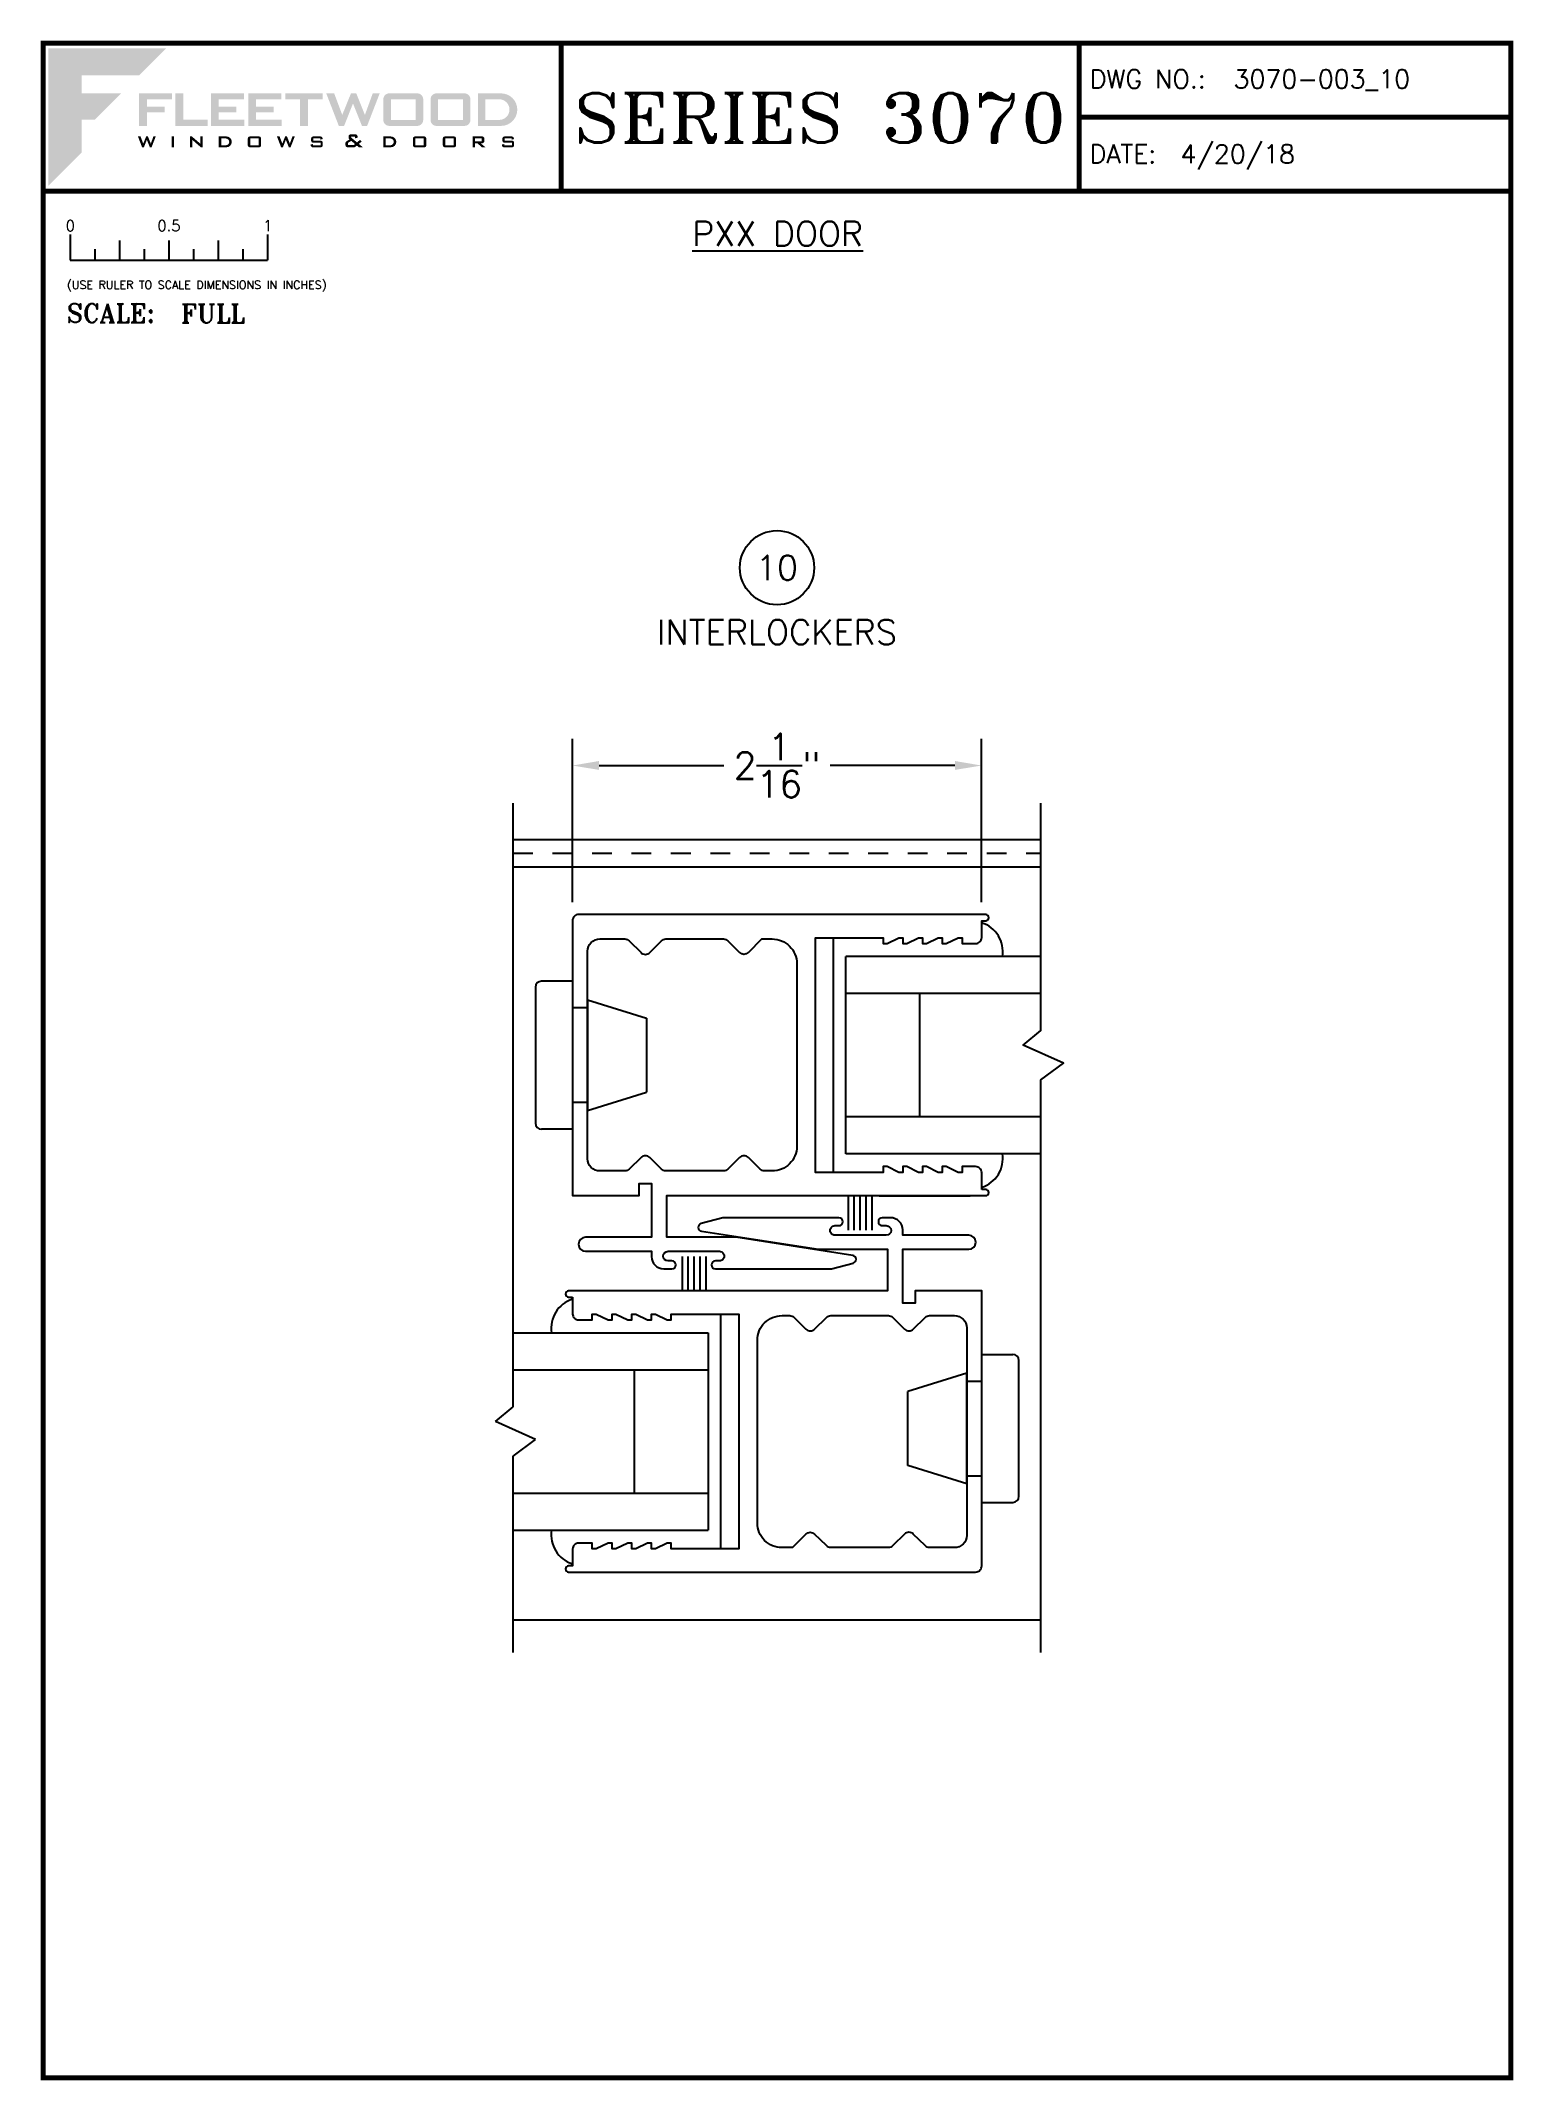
# Paper-space layout 'DETAIL 10' of a CAD drawing. Extents: x 0.3 to 7.8, y 0.1 to 10.4.
# The model-space entities are those that its viewports show. They can reach past a viewport. Long polylines and large blocks are cut down to what shows.
import ezdxf
from ezdxf.enums import TextEntityAlignment as Align

# ---------------------------------------------------------------- set-up
doc = ezdxf.new("R2010")
doc.units = 0
doc.header["$LTSCALE"] = 0.25
doc.header["$MEASUREMENT"] = 0
doc.linetypes.add('HIDDEN', pattern=[0.375, 0.25, -0.125])
doc.layers.get('0').update_dxf_attribs({"linetype": 'CONTINUOUS'})
doc.layers.get('DEFPOINTS').update_dxf_attribs({"color": 1, "linetype": 'CONTINUOUS'})
for name, color, linetype in [('DIM', 7, 'CONTINUOUS'), ('GLASS-VINYL', 7, 'CONTINUOUS'), ('MISC', 7, 'CONTINUOUS'), ('SEAL', 7, 'CONTINUOUS'), ('SILL-PAN', 7, 'CONTINUOUS'), ('TEXT', 7, 'CONTINUOUS'), ('VENT', 5, 'CONTINUOUS')]:
    doc.layers.add(name, color=color, linetype=linetype)
doc.layers.add('VP', color=40, linetype='CONTINUOUS', plot=False)
doc.layers.get('VP').off()
doc.styles.add('ROMANS', font='romans')
doc.styles.add('ROMANT', font='romant')
doc.styles.add('SIMPLEX-094', font='simplex.shx', dxfattribs={"height": 0.094})
doc.styles.get("Standard").update_dxf_attribs({"font": 'simplex.shx'})
doc.dimstyles.new('FULL SCALE', dxfattribs={"dimscale": 0.75, "dimtxt": 0.18, "dimasz": 0.18, "dimexe": 0.18, "dimexo": 0.125, "dimgap": 0.09, "dimtad": 0, "dimtih": 1, "dimtoh": 1, "dimdec": 4, "dimzin": 0, "dimdsep": 46, "dimlunit": 4, "dimtxsty": 'Standard', "dimcen": 0.09, "dimadec": 0, "dimazin": 0, "dimtfac": 1, "dimtdec": 4, "dimtofl": 0, "dimtmove": 0, "dimatfit": 3, "dimfxl": 0, "dimtolj": 1, "dimtzin": 0, "dimarcsym": 0})

# ---------------------------------------------------------------- blocks, each defined once
blk = doc.blocks.new('sectball')
blk.add_circle((0, 0), 0.125)
blk.add_attdef('NO', text='', height=0.062).set_placement((0, 0), align=Align.MIDDLE_CENTER)
for tag, p in [('LINE1', (0, -0.2588)), ('LINE2', (0, -0.3864)), ('LINE3', (0, -0.5214))]:
    blk.add_attdef(tag, text='', height=0.078).set_placement(p, align=Align.CENTER)
blk = doc.blocks.new('*D82')
at = {"layer": 'DEFPOINTS', "color": 0}
for p in [(2.995, 6.776), (2.995, 5.99), (5.069, 5.989)]:
    blk.add_point(p, dxfattribs=at)
at = {"layer": 'TEXT', "color": 0, "lineweight": -2}
for p, q in [((2.995, 6.084), (2.995, 6.911)), ((5.069, 6.083), (5.069, 6.911)), ((3.13, 6.776), (3.762, 6.776)), ((4.934, 6.776), (4.302, 6.776))]:
    blk.add_line(p, q, dxfattribs=at)
at = {"layer": 'TEXT', "color": 0}
for points in [[(3.13, 6.799), (3.13, 6.754), (2.995, 6.776)], [(4.934, 6.799), (4.934, 6.754), (5.069, 6.776)]]:
    blk.add_solid(points, dxfattribs=at)
at = {"layer": 'TEXT', "color": 0, "insert": (4.032, 6.776), "char_height": 0.135, "attachment_point": 5}
blk.add_mtext('\\A1;2{\\H1x;\\S1/16;}"', dxfattribs=at)
blk = doc.blocks.new('Fleetwood_Logo_6-10-15')
h = blk.add_hatch(color=154)
h.dxf.hatch_style = 1
h.paths.add_polyline_path([(0.2526, -0.0017), (0.0019, -0.0017), (0.0019, -0.2942), (0.0725, -0.2236), (0.0725, -0.1535), (0.1007, -0.1535), (0.1567, -0.0976), (0.0725, -0.0976), (0.0725, -0.0596), (0.1946, -0.0596)])
h = blk.add_hatch(color=251)
h.dxf.hatch_style = 1
h.paths.add_polyline_path([(0.2487, -0.1256), (0.2112, -0.1256), (0.2112, -0.1102), (0.2647, -0.1102), (0.2647, -0.0976), (0.1946, -0.0976), (0.1946, -0.1667), (0.2112, -0.1667), (0.2112, -0.1377), (0.2487, -0.1377)])
h = blk.add_hatch(color=251)
h.dxf.hatch_style = 1
h.paths.add_polyline_path([(0.2886, -0.0976), (0.272, -0.0976), (0.272, -0.1667), (0.3401, -0.1667), (0.3401, -0.1535), (0.2886, -0.1535)])
h = blk.add_hatch(color=251)
h.dxf.hatch_style = 1
h.paths.add_polyline_path([(0.4175, -0.0976), (0.3474, -0.0976), (0.3474, -0.1667), (0.4185, -0.1667), (0.4185, -0.1534), (0.364, -0.1534), (0.364, -0.1377), (0.4015, -0.1377), (0.4015, -0.1256), (0.364, -0.1256), (0.364, -0.1102), (0.4175, -0.1102)])
h = blk.add_hatch(color=251)
h.dxf.hatch_style = 1
h.paths.add_polyline_path([(0.4965, -0.0976), (0.4264, -0.0976), (0.4264, -0.1667), (0.4975, -0.1667), (0.4975, -0.1534), (0.443, -0.1534), (0.443, -0.1377), (0.4804, -0.1377), (0.4804, -0.1256), (0.443, -0.1256), (0.443, -0.1102), (0.4965, -0.1102)])
h = blk.add_hatch(color=251)
h.dxf.hatch_style = 1
h.paths.add_polyline_path([(0.5842, -0.0976), (0.5054, -0.0976), (0.5054, -0.1102), (0.5365, -0.1102), (0.5365, -0.1667), (0.5531, -0.1667), (0.5531, -0.1102), (0.5842, -0.1102)])
h = blk.add_hatch(color=251)
h.dxf.hatch_style = 1
h.paths.add_polyline_path([(0.6089, -0.0976), (0.5921, -0.0976), (0.6188, -0.1667), (0.63, -0.1667), (0.6489, -0.1192), (0.6679, -0.1667), (0.6789, -0.1667), (0.7056, -0.0976), (0.6908, -0.0976), (0.6742, -0.1433), (0.6558, -0.0976), (0.6446, -0.0976), (0.6261, -0.1433)])
h = blk.add_hatch(color=251)
h.dxf.hatch_style = 1
h.paths.add_polyline_path([(0.7853, -0.0976), (0.726, -0.0976, 0.414214), (0.7133, -0.1102), (0.7133, -0.154, 0.414214), (0.726, -0.1667), (0.7853, -0.1667, 0.414214), (0.798, -0.154), (0.798, -0.1102, 0.414214)])
h.paths.add_polyline_path([(0.7819, -0.1102), (0.7819, -0.154), (0.7294, -0.154), (0.7294, -0.1102)], flags=16)
h = blk.add_hatch(color=251)
h.dxf.hatch_style = 1
h.paths.add_polyline_path([(0.8856, -0.0976), (0.8262, -0.0976, 0.414214), (0.8136, -0.1102), (0.8136, -0.154, 0.414214), (0.8262, -0.1667), (0.8856, -0.1667, 0.414214), (0.8982, -0.154), (0.8982, -0.1102, 0.414214)])
h.paths.add_polyline_path([(0.8822, -0.1102), (0.8822, -0.154), (0.8296, -0.154), (0.8296, -0.1102)], flags=16)
h = blk.add_hatch(color=251)
h.dxf.hatch_style = 1
h.paths.add_polyline_path([(0.9632, -0.0976), (0.914, -0.0976), (0.914, -0.1667), (0.9632, -0.1667, 1)])
h.paths.add_polyline_path([(0.9301, -0.1102), (0.9593, -0.1102, -1), (0.9593, -0.154), (0.9301, -0.154)], flags=16)
h = blk.add_hatch(color=7)
h.dxf.hatch_style = 1
h.paths.add_polyline_path([(0.2301, -0.1891), (0.2251, -0.1891), (0.2196, -0.2043), (0.2134, -0.1891), (0.2097, -0.1891), (0.2035, -0.2043), (0.1978, -0.1891), (0.1922, -0.1891), (0.2011, -0.2121), (0.2048, -0.2121), (0.2112, -0.1963), (0.2175, -0.2121), (0.2212, -0.2121)])
h = blk.add_hatch(color=7)
h.dxf.hatch_style = 1
h.paths.add_polyline_path([(0.2691, -0.1891), (0.2637, -0.1891), (0.2637, -0.2118), (0.2637, -0.2121), (0.2691, -0.2121)])
h = blk.add_hatch(color=7)
h.dxf.hatch_style = 1
h.paths.add_polyline_path([(0.3077, -0.1964), (0.3259, -0.2121), (0.3298, -0.2121), (0.3298, -0.1891), (0.325, -0.1891), (0.325, -0.2047), (0.3067, -0.1891), (0.3029, -0.1891), (0.3029, -0.2121), (0.3077, -0.2121)])
h = blk.add_hatch(color=7)
h.dxf.hatch_style = 1
h.paths.add_polyline_path([(0.3801, -0.1891), (0.3637, -0.1891), (0.3637, -0.2121), (0.3801, -0.2121, 1)])
h.paths.add_polyline_path([(0.3691, -0.2079), (0.3691, -0.1933), (0.3788, -0.1933, -1), (0.3788, -0.2079)], flags=16)
h = blk.add_hatch(color=7)
h.dxf.hatch_style = 1
h.paths.add_polyline_path([(0.4537, -0.2079), (0.4537, -0.1933, 0.414214), (0.4495, -0.1891), (0.4297, -0.1891, 0.414214), (0.4255, -0.1933), (0.4255, -0.2079, 0.414214), (0.4297, -0.2121), (0.4495, -0.2121, 0.414214)])
h.paths.add_polyline_path([(0.4308, -0.2079), (0.4308, -0.1933), (0.4484, -0.1933), (0.4484, -0.2079)], flags=16)
h = blk.add_hatch(color=7)
h.dxf.hatch_style = 1
h.paths.add_polyline_path([(0.5253, -0.1891), (0.5203, -0.1891), (0.5148, -0.2043), (0.5087, -0.1891), (0.5049, -0.1891), (0.4988, -0.2043), (0.493, -0.1891), (0.4874, -0.1891), (0.4963, -0.2121), (0.5001, -0.2121), (0.5064, -0.1963), (0.5127, -0.2121), (0.5164, -0.2121)])
h = blk.add_hatch(color=7)
h.dxf.hatch_style = 1
h.paths.add_polyline_path([(0.5801, -0.1891), (0.5643, -0.1891, 0.414214), (0.56, -0.1933), (0.56, -0.1981, 0.414214), (0.5643, -0.2024), (0.58, -0.2024), (0.58, -0.2078), (0.5637, -0.2078), (0.5637, -0.2052), (0.5591, -0.2062), (0.5591, -0.2078, 0.414214), (0.5634, -0.2121), (0.5805, -0.2121, 0.414214), (0.5848, -0.2078), (0.5848, -0.2024, 0.414214), (0.5805, -0.1982), (0.5648, -0.1982), (0.5648, -0.193), (0.5798, -0.193), (0.5798, -0.1958), (0.5843, -0.1948), (0.5843, -0.1933, 0.414214)])
h = blk.add_hatch(color=7)
h.dxf.hatch_style = 1
h.paths.add_polyline_path([(0.645, -0.1913, -0.222262), (0.6447, -0.1906), (0.6447, -0.1892), (0.6535, -0.1892), (0.6535, -0.193), (0.6587, -0.1918), (0.6587, -0.189, 0.414214), (0.6544, -0.1847), (0.6437, -0.1847, 0.414214), (0.6394, -0.189), (0.6394, -0.1922, 0.222262), (0.6407, -0.1948), (0.6415, -0.1955), (0.6345, -0.1998, 0.260684), (0.6329, -0.2027), (0.6329, -0.2078, 0.414214), (0.6372, -0.2121), (0.6514, -0.2121, 0.17577), (0.6536, -0.2113), (0.657, -0.2085), (0.6614, -0.2121), (0.6699, -0.2121), (0.6613, -0.2049), (0.6676, -0.1997), (0.6637, -0.1964), (0.6574, -0.2017)])
h.paths.add_polyline_path([(0.6532, -0.2052), (0.6509, -0.2072, -0.17577), (0.6502, -0.2074), (0.6382, -0.2074), (0.6382, -0.2033, -0.260684), (0.6387, -0.2025), (0.6451, -0.1985)], flags=16)
h = blk.add_hatch(color=7)
h.dxf.hatch_style = 1
h.paths.add_polyline_path([(0.7294, -0.1891), (0.713, -0.1891), (0.713, -0.2121), (0.7294, -0.2121, 1)])
h.paths.add_polyline_path([(0.7184, -0.2079), (0.7184, -0.1933), (0.7281, -0.1933, -1), (0.7281, -0.2079)], flags=16)
h = blk.add_hatch(color=7)
h.dxf.hatch_style = 1
h.paths.add_polyline_path([(0.8045, -0.2079), (0.8045, -0.1933, 0.414214), (0.8003, -0.1891), (0.7805, -0.1891, 0.414214), (0.7763, -0.1933), (0.7763, -0.2079, 0.414214), (0.7805, -0.2121), (0.8003, -0.2121, 0.414214)])
h.paths.add_polyline_path([(0.7816, -0.2079), (0.7816, -0.1933), (0.7992, -0.1933), (0.7992, -0.2079)], flags=16)
h = blk.add_hatch(color=7)
h.dxf.hatch_style = 1
h.paths.add_polyline_path([(0.8678, -0.2079), (0.8678, -0.1933, 0.414214), (0.8636, -0.1891), (0.8438, -0.1891, 0.414214), (0.8396, -0.1933), (0.8396, -0.2079, 0.414214), (0.8438, -0.2121), (0.8636, -0.2121, 0.414214)])
h.paths.add_polyline_path([(0.8449, -0.2079), (0.8449, -0.1933), (0.8624, -0.1933), (0.8624, -0.2079)], flags=16)
h = blk.add_hatch(color=7)
h.dxf.hatch_style = 1
h.paths.add_polyline_path([(0.9277, -0.1993), (0.9277, -0.1933, 0.414214), (0.9235, -0.1891), (0.9028, -0.1891), (0.9028, -0.2121), (0.9082, -0.2121), (0.9082, -0.2035), (0.9131, -0.2035), (0.9224, -0.2121), (0.9303, -0.2121), (0.9197, -0.2035), (0.9235, -0.2035, 0.414214)])
h.paths.add_polyline_path([(0.9082, -0.1993), (0.9082, -0.1933), (0.9214, -0.1933, -0.414214), (0.9224, -0.1943), (0.9224, -0.1983, -0.414214), (0.9214, -0.1993)], flags=16)
h = blk.add_hatch(color=7)
h.dxf.hatch_style = 1
h.paths.add_polyline_path([(0.9867, -0.1982), (0.971, -0.1982), (0.971, -0.193), (0.9859, -0.193), (0.9859, -0.1958), (0.9905, -0.1948), (0.9905, -0.1933, 0.414214), (0.9863, -0.1891), (0.9705, -0.1891, 0.414214), (0.9662, -0.1933), (0.9662, -0.1981, 0.414214), (0.9705, -0.2024), (0.9862, -0.2024), (0.9862, -0.2078), (0.9699, -0.2078), (0.9699, -0.2052), (0.9653, -0.2062), (0.9653, -0.2078, 0.414214), (0.9696, -0.2121), (0.9867, -0.2121, 0.414214), (0.991, -0.2078), (0.991, -0.2024, 0.414214)])
blk = doc.blocks.new('A-SIZE_P')
at = {"const_width": 0.025}
blk.add_lwpolyline([(0.313, 0.125), (7.751, 0.125), (7.751, 10.437), (0.313, 10.437)], close=True, dxfattribs=at)
for points in [[(2.938, 10.437), (2.938, 9.687)], [(5.563, 10.437), (5.563, 9.687)], [(5.563, 10.062), (7.751, 10.062)], [(0.313, 9.687), (7.751, 9.687)]]:
    blk.add_lwpolyline(points, dxfattribs=at)
at = {"xscale": 2.387023416083395, "yscale": 2.387023416083395, "zscale": 2.387023416083395}
blk.add_blockref('Fleetwood_Logo_6-10-15', (0.334, 10.416), dxfattribs=at)
for s, style, p in [('DWG NO.:', 'SIMPLEX-094', (5.617, 10.209)), ('DATE:', 'SIMPLEX-094', (5.616, 9.829)), ('SCALE:', 'ROMANT', (0.433, 9.022))]:
    blk.add_text(s, height=0.094, dxfattribs=dict(style=style)).set_placement(p)
for tag, p, style in [('DWG_NO', (6.346, 10.209), 'SIMPLEX-094'), ('DATE', (6.077, 9.829), 'SIMPLEX-094'), ('SCALE', (1.011, 9.02), 'ROMANT')]:
    blk.add_attdef(tag, p, '', height=0.094, dxfattribs=dict(style=style))
for tag, height, style, width, p, p2 in [('DWG_NO_F', 0.094, 'SIMPLEX-094', 1.745692, (6.347, 10.209), (7.683, 10.209)), ('PRODUCT', 0.25, 'ROMANT', 1.390728, (3.001, 9.934), (5.5, 9.934))]:
    blk.add_attdef(tag, text='', height=height, dxfattribs=dict(style=style, width=width)).set_placement(p, p2, align=Align.FIT)
blk = doc.blocks.new('Full')
for p, q in [((0.137, -0.219), (0.137, -0.35)), ((0.262, -0.294), (0.262, -0.35)), ((0.387, -0.249), (0.387, -0.35)), ((0.512, -0.294), (0.512, -0.35)), ((0.637, -0.249), (0.637, -0.35)), ((0.762, -0.294), (0.762, -0.35)), ((0.887, -0.249), (0.887, -0.35)), ((1.012, -0.294), (1.012, -0.35)), ((1.137, -0.219), (1.137, -0.35)), ((0.137, -0.35), (1.137, -0.35))]:
    blk.add_line(p, q)
for s, p in [('0', (0.137, -0.219)), ('0.5', (0.637, -0.219)), ('1', (1.137, -0.219))]:
    blk.add_text(s, height=0.055).set_placement(p, align=Align.BOTTOM_CENTER)
at = {"style": 'ROMANS'}
blk.add_text('(USE RULER TO SCALE DIMENSIONS IN INCHES)', height=0.04115, dxfattribs=at).set_placement((0.12, -0.495))
blk = doc.blocks.new('A$C1D443341')
for p, q in [((0.188, 0.75), (0.031, 0.75)), ((0.188, 0.75), (0.188, 0)), ((0, 0.719), (0, 0.031)), ((0.264, 0.656), (0.562, 0.563)), ((0.264, 0.656), (0.264, 0.094)), ((0.264, 0.615), (0.188, 0.615)), ((0.562, 0.563), (0.562, 0.187)), ((0.264, 0.135), (0.188, 0.135)), ((0.264, 0.094), (0.562, 0.187)), ((0.188, 0), (0.031, 0))]:
    blk.add_line(p, q)
for centre, start, end in [((0.031, 0.719), 90, 180), ((0.031, 0.031), 180, 270)]:
    blk.add_arc(centre, 0.031, start, end)
blk = doc.blocks.new('3006 STD POST-INTERLOCKER')
for points in [[(-2.074, -0.666), (-2.074, -0.58, -0.414214), (-2.043, -0.55), (-1.974, -0.55), (-1.974, -0.58), (-1.954, -0.58), (-1.894, -0.55), (-1.874, -0.55), (-1.874, -0.58), (-1.854, -0.58), (-1.794, -0.55), (-1.774, -0.55), (-1.774, -0.58), (-1.754, -0.58), (-1.694, -0.55), (-1.674, -0.55), (-1.674, -0.58), (-1.654, -0.58), (-1.594, -0.55), (-1.574, -0.55), (-1.574, -0.58), (-1.231, -0.58), (-1.231, 0.61), (-1.574, 0.61), (-1.574, 0.581), (-1.594, 0.581), (-1.654, 0.61), (-1.674, 0.61), (-1.674, 0.581), (-1.694, 0.581), (-1.754, 0.61), (-1.774, 0.61), (-1.774, 0.581), (-1.794, 0.581), (-1.854, 0.61), (-1.874, 0.61), (-1.874, 0.581), (-1.894, 0.581), (-1.954, 0.61), (-1.974, 0.61), (-1.974, 0.581), (-2.043, 0.581, -0.414214), (-2.074, 0.611), (-2.074, 0.696), (-2.094, 0.696, -0.999996), (-2.094, 0.728), (-0.031, 0.728, -0.414214), (0, 0.697), (0, -0.697), (-0.338, -0.697), (-0.338, -0.635), (-0.4, -0.635), (-0.4, -0.908), (-0.066, -0.908, -1), (-0.066, -0.979), (-0.4, -0.979), (-0.4, -1.006, -0.414214), (-0.462, -1.068), (-0.504, -1.068, -1), (-0.504, -1.028), (-0.484, -1.028, 0.999996), (-0.484, -0.979), (-0.744, -0.979, 1.000003), (-0.744, -1.028), (-0.724, -1.028, -0.999994), (-0.724, -1.068), (-1.312, -1.068), (-1.422, -1.039, -0.811415), (-1.42, -1), (-0.828, -0.908), (-0.478, -0.908), (-0.478, -0.697), (-2.094, -0.697, -0.999996), (-2.094, -0.666), (-2.074, -0.666)], [(-0.891, 0.535), (-0.96, 0.604), (-1.012, 0.604, 0.414214), (-1.137, 0.479), (-1.137, -0.447, 0.414214), (-1.012, -0.572), (-0.973, -0.572, 0.198912), (-0.951, -0.563), (-0.891, -0.504, -0.414214), (-0.847, -0.504), (-0.787, -0.563, 0.198912), (-0.765, -0.572), (-0.473, -0.572, 0.198912), (-0.451, -0.563), (-0.391, -0.504, -0.414214), (-0.347, -0.504), (-0.287, -0.563, 0.198912), (-0.265, -0.572), (-0.138, -0.572, 0.414214), (-0.076, -0.51), (-0.076, 0.542, 0.414214), (-0.138, 0.604), (-0.265, 0.604, 0.198912), (-0.287, 0.594), (-0.347, 0.535, -0.414214), (-0.391, 0.535), (-0.451, 0.594, 0.198912), (-0.473, 0.604), (-0.765, 0.604, 0.198912), (-0.787, 0.594), (-0.847, 0.535)]]:
    blk.add_lwpolyline(points, format="xyb")
blk.add_arc((-0.869, 0.557), 0.031, 225.0005, 315.0002)

msp = doc.modelspace()

# ---------------------------------------------------------------- linework, layer by layer
msp.add_line((14.038, 7.502), (14.499, 7.502))
at = {"color": 7}
msp.add_lwpolyline([(14.858, 5.188), (14.858, 8.09), (14.972, 8.175), (14.768, 8.266), (14.858, 8.34), (14.858, 9.493)], dxfattribs=at)
at = {"layer": 'GLASS-VINYL'}
for p, q in [((12.183, 6.432), (12.183, 9.493)), ((13.805, 8.81), (13.805, 7.62)), ((14.858, 8.715), (13.87, 8.715)), ((13.87, 7.715), (13.87, 8.715)), ((14.858, 8.528), (13.87, 8.528)), ((14.245, 7.903), (14.245, 8.528)), ((15.122, 8.34), (15.008, 8.256)), ((15.008, 8.256), (15.212, 8.165)), ((14.858, 7.903), (13.87, 7.903)), ((14.858, 7.715), (13.87, 7.715)), ((13.236, 5.712), (13.236, 6.902)), ((12.183, 6.807), (13.171, 6.807)), ((13.171, 6.807), (13.171, 5.807)), ((12.183, 6.62), (13.171, 6.62)), ((12.796, 6.62), (12.796, 5.995)), ((12.093, 6.358), (12.183, 6.432)), ((11.836, 6.348), (12.04, 6.257)), ((12.297, 6.267), (12.093, 6.358)), ((12.04, 6.257), (11.95, 6.182)), ((12.183, 6.182), (12.297, 6.267)), ((12.183, 5.188), (12.183, 6.182)), ((12.183, 5.995), (13.171, 5.995)), ((12.183, 5.807), (13.171, 5.807))]:
    msp.add_line(p, q, dxfattribs=at)
for centre, start, end in [((14.512, 8.74), 350.7597, 72.6458), ((14.512, 7.691), 287.3542, 9.2403), ((12.529, 6.832), 107.3542, 189.2403), ((12.529, 5.783), 170.7597, 252.6458)]:
    msp.add_arc(centre, 0.153, start, end, dxfattribs=at)
at = {"layer": 'SEAL'}
for p, q in [((13.882, 7.328), (13.882, 7.502)), ((13.912, 7.328), (13.912, 7.502)), ((13.942, 7.328), (13.942, 7.502)), ((13.972, 7.328), (13.972, 7.502)), ((14.002, 7.328), (14.002, 7.502)), ((13.039, 7.194), (13.039, 7.02)), ((13.069, 7.194), (13.069, 7.02)), ((13.099, 7.194), (13.099, 7.02)), ((13.129, 7.194), (13.129, 7.02)), ((13.159, 7.194), (13.159, 7.02))]:
    msp.add_line(p, q, dxfattribs=at)
at = {"layer": 'SILL-PAN'}
for p, q in [((12.183, 9.308), (14.858, 9.308)), ((12.183, 9.169), (14.858, 9.169)), ((12.183, 5.353), (14.858, 5.353))]:
    msp.add_line(p, q, dxfattribs=at)
at = {"layer": 'SILL-PAN', "linetype": 'HIDDEN'}
msp.add_line((12.183, 9.239), (14.858, 9.239), dxfattribs=at)

# ---------------------------------------------------------------- block references
at = {"layer": 'MISC'}
msp.add_blockref('A$C1D443341', (12.296, 7.84), dxfattribs=at)
at = {"layer": 'MISC', "rotation": 180}
msp.add_blockref('A$C1D443341', (14.746, 6.698), dxfattribs=at)
at = {"layer": 'VENT', "xscale": -1}
msp.add_blockref('3006 STD POST-INTERLOCKER', (12.484, 8.2), dxfattribs=at)
at = {"layer": 'VENT', "xscale": -1, "rotation": 180}
msp.add_blockref('3006 STD POST-INTERLOCKER', (14.558, 6.323), dxfattribs=at)

psp = doc.layouts.new('DETAIL 10')

# ---------------------------------------------------------------- block references
at = {"layer": 'DIM'}
ref = psp.add_blockref('A-SIZE_P', (0, 0), dxfattribs=at)
ref.add_attrib('DATE', '4/20/18', (6.07741, 9.82884), dxfattribs={"layer": '0', "height": 0.094, "style": 'SIMPLEX-094'})
ref.add_attrib('SCALE', 'FULL', (1.01101, 9.02035), dxfattribs={"layer": '0', "height": 0.094, "style": 'ROMANT'})
ref.add_attrib('PRODUCT', 'SERIES 3070', dxfattribs={"layer": '0', "height": 0.25, "style": 'ROMANT', "width": 0.981308}).set_placement((3.0005, 9.93352), (5.5005, 9.93352), align=Align.FIT)
ref.add_attrib('DWG_NO', '3070-003_10', (6.34634, 10.20879), dxfattribs={"layer": '0', "height": 0.094, "style": 'SIMPLEX-094'})
psp.add_blockref('Full', (0.313, 9.687), dxfattribs=at)
at = {"layer": 'TEXT'}
ref = psp.add_blockref('sectball', (4.032, 7.77889), dxfattribs=dict(at, xscale=1.504000000000003, yscale=1.504000000000003, zscale=1.504000000000003))
ref.add_attrib('NO', '10', dxfattribs={"layer": '0', "height": 0.125}).set_placement((4.032, 7.77889), align=Align.MIDDLE_CENTER)
ref.add_attrib('LINE1', 'INTERLOCKERS', dxfattribs={"layer": '0', "height": 0.125}).set_placement((4.032, 7.38961), align=Align.CENTER)

# ---------------------------------------------------------------- texts
at = {"layer": 'TEXT', "insert": (4.03541, 9.47207), "char_height": 0.124, "width": 1.2194, "attachment_point": 5}
psp.add_mtext('{\\LPXX DOOR}', dxfattribs=at)

# ---------------------------------------------------------------- dimensions: what is measured, and where the dimension line sits
at = {"layer": 'TEXT'}
dim = psp.add_linear_dim(base=(2.99526, 6.77621), p1=(5.06926, 5.98921), p2=(2.99526, 5.99021), dimstyle='FULL SCALE', dxfattribs=at)
dim.commit()
dim.dimension.update_dxf_attribs({"geometry": '*D82', "text_midpoint": (4.03226, 6.77621), "dimtype": 160})

# ---------------------------------------------------------------- viewports
at = {"layer": 'VP'}
psp.add_viewport(center=(4.03959, 4.45413), size=(2.94594, 4.64438), view_center_point=(13.52787, 7.36119), view_height=4.64438, dxfattribs=at)

doc.saveas('drawing.dxf')
